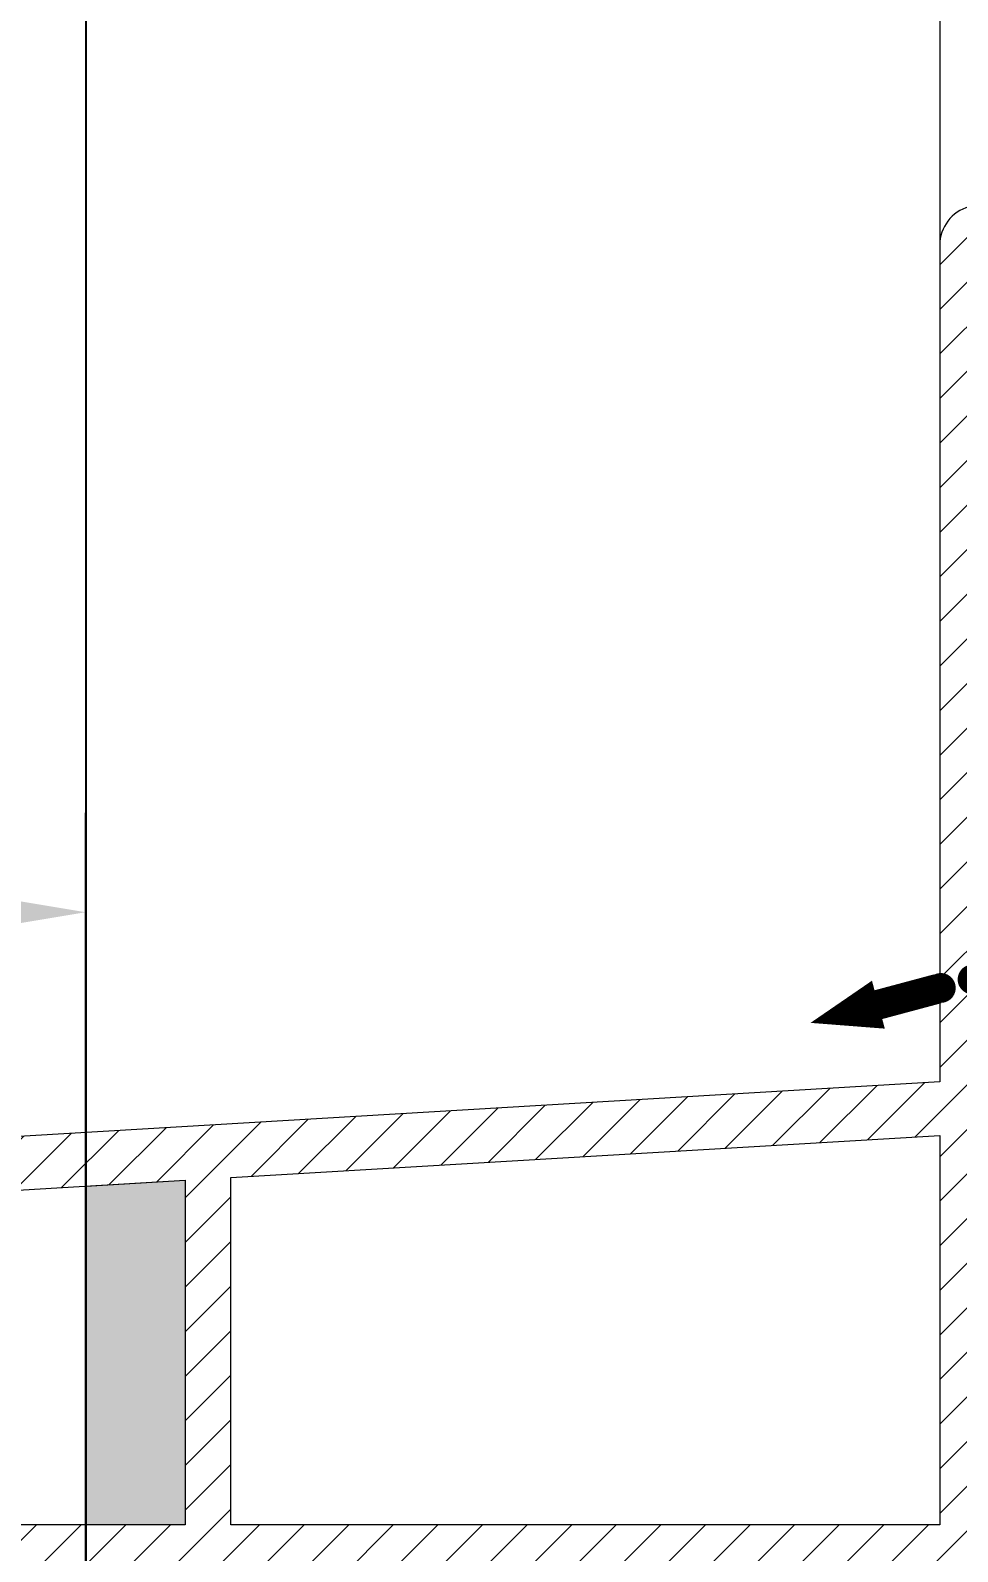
# Model space of a CAD drawing. Header units: millimetres. Extents: x -20000 to 230000, y -17405 to 25402.
# Drawn here: x 85014.7 to 85061.4, y -4609.9 to -4533.3 of the extents above; entities that cross this region are included whole.
import ezdxf

# ---------------------------------------------------------------- set-up
doc = ezdxf.new("R2010")
doc.units = ezdxf.units.MM
doc.header["$PDMODE"] = 35
doc.header["$PDSIZE"] = 0.5
doc.layers.get('0').update_dxf_attribs({"lineweight": 13})
doc.layers.get('Defpoints').update_dxf_attribs({"true_color": 0xc2a584})
doc.layers.add('0 - Invisible', color=43, linetype='Continuous', lineweight=0, plot=False)
for name, color, linetype, lineweight in [('1 - BETON', 251, 'Continuous', 25), ('1 - Cotation', 32, 'Continuous', 13), ('1 - PVC', 7, 'Continuous', 13), ('1 - Silicone', 40, 'Continuous', 13)]:
    doc.layers.add(name, color=color, linetype=linetype, lineweight=lineweight)
doc.styles.add('Texte Poralu', font='tahomabd.ttf')
doc.dimstyles.new('100 - 1000', dxfattribs={"dimtxt": 15, "dimasz": 15, "dimexe": 5, "dimexo": 2.5, "dimgap": 8, "dimtad": 1, "dimdec": 1, "dimtxsty": 'Texte Poralu', "dimcen": 10, "dimazin": 0, "dimtfac": 1, "dimtdec": 1, "dimtmove": 0, "dimatfit": 3, "dimfxl": 1, "dimarcsym": 0})
doc.dimstyles.new('30 - 1000', dxfattribs={"dimtxt": 10, "dimasz": 10, "dimexe": 5, "dimexo": 2.5, "dimgap": 5, "dimtad": 1, "dimdec": 1, "dimtxsty": 'Texte Poralu', "dimcen": 5, "dimazin": 0, "dimtfac": 1, "dimtdec": 1, "dimtmove": 0, "dimatfit": 3, "dimfxl": 1, "dimarcsym": 0})

# ---------------------------------------------------------------- blocks, each defined once
blk = doc.blocks.new('*U423')
at = {"const_width": 0.7499999999999998}
for points in [[(12.62664979158467, 3.290303273216153, -1), (13.28350388375839, 3.65230147985845, -1)], [(9.429196870743363, 2.433548345240172, -1), (10.08605096291708, 2.795546551882468, -1)], [(11.02792333119213, 2.861925809235695, -1), (11.68477742336585, 3.223924015877992, -1)], [(6.231743949958278, 1.576793417279256, -1), (6.88859804207577, 1.938791623906488, -1)], [(7.83047041035082, 2.005170881259714, -1), (8.487324502524537, 2.367169087902011, -1)]]:
    blk.add_lwpolyline(points, format="xyb", close=True, dxfattribs=at)
for points in [[(3.41783407702178, 0.9158058808015767, 1.5, 1.5, 0), (6.39284536598349, 1.712957753152357, 0, 0, 0)], [(0, 0, 0, 2.5, 0), (3.41783407702178, 0.9158058808015767, 2.5, 2.5, 0)]]:
    blk.add_lwpolyline(points, format="xyseb")
blk = doc.blocks.new('Rehau - DL178')
at = {"layer": '1 - PVC', "linetype": 'ByBlock'}
h = blk.add_hatch(dxfattribs=at)
h.set_pattern_fill('ANSI31', color=256, scale=0.5, style=0)
h.set_pattern_definition([(45, (178, 0), (-1.122532015133644, 1.122532015133644), [])])
h.paths.add_polyline_path([(121.7999999146963, 17.00058414602526, -0.4142991111666965), (119.8000000000029, 15), (118, 15), (3, 15), (3, 6.5), (3.766506847430719, 2.364487062906846, -0.04585421524098007), (3.799999999572024, 1.999958484385079, -0.4142074825651207), (1.80000000000291, 0), (0, 0), (1.455191522836685e-11, 32.0575640273164, -0.3969634610393625), (0.9407820716151036, 33.05580910592107), (118, 39.99999999999999), (118, 82.11598111863714, -0.3394542588634028), (119.4823619097879, 84.04783277120441), (130.5, 87), (132, 87), (132, 83.99474411166739, -0.3394542588643648), (131.8517638090125, 83.80155894643394), (130.7517638090212, 83.50681483471999, -0.4931454260308514), (130.5, 83.70000000001164), (130.5, 84.84096761187539), (127, 83.9031454383512), (127, 80.0968545616488), (130.5, 79.15903238812461), (130.5, 80.29999999998836, -0.4931454260311683), (130.7517638090212, 80.49318516528001), (131.851763809027, 80.19844105356606, -0.3394542588634323), (132, 80.00525588833261), (132, 77.5), (130.5, 77.5), (130.5, 62.22787593817338, 0.4374089726786848), (131.5784590957337, 61.23095860442845), (147.7210279193532, 62.50140632339753), (147.7218878971762, 62.50147400511195), (148, 62.22336190228818), (148.3256274349114, 62.5489893372287), (166.7624659905705, 63.99999999999999), (166.5, 67), (169, 67), (169, 61.5), (168.5, 61.5, 0.4142135623733614), (167.5, 60.5), (167.5, 60, 0.4142135623730951), (168.5, 59), (174.3000000000029, 59, 0.4142135623730951), (175.3000000000029, 60), (175.3000000000029, 64.29999999998836), (173, 64.29999999998836), (173, 67), (177, 67, -0.4142135623730951), (178, 66), (178, 25.90000000002328), (178, 3, -0.4142135623730951), (175, 0), (175, 15.40000000002328, -0.2360679774998377), (174.1999999999971, 17, -0.0458490148789121), (174.2334931525693, 17.36448706290685), (175, 21.5), (175, 23), (169.6999999999971, 23, 0.414213562373124), (168.6999999999971, 22), (168.6999999999971, 21.5, 0.4142135623730951), (169.6999999999971, 20.5), (170.1999999999971, 20.5), (170.1999999999971, 16, -0.4142135623730951), (169.6999999999971, 15.5), (161, 15.5), (161, 18.20000000001164), (166, 18.20000000001164), (166, 23.20000000001164), (148, 23.20000000001164), (134, 23.20000000001164), (134, 18.20000000001164), (139, 18.20000000001164), (139, 15.5), (131.8000000000029, 15.5, -0.4142135623730951), (131.3000000000029, 16), (131.3000000000029, 23), (121, 23), (121, 21.5), (121.7665068474307, 17.36448706290685, -0.0457758433759491)])
h.paths.add_polyline_path([(145.5, 59.61825869936728), (145.5, 56.90000000002328), (147, 56.90000000002328), (147, 59.73631125956308), (149, 59.89371467323507), (149, 56.90000000002328), (150.5, 56.90000000002328), (150.5, 60.01176723343088), (162, 60.91683686192845), (162, 56.90000000002328), (163.5, 56.90000000002328), (163.5, 61.03488942218245), (164.8000000000029, 61.13720164104598), (164.8560553819698, 61.1416132953018, 0.0605511267435118), (164.8084556077374, 60.25, 0.22796380476052), (166, 57.27236366062425), (166, 57.10172465076903), (166, 25.90000000002329), (130.1999999999971, 25.90000000002328), (130.1999999999971, 57.56843380007194), (130.1999999999971, 58.41412258491619), (133.6999999999971, 58.68957855878398)], flags=16)
h.paths.add_polyline_path([(128.1999999999971, 43), (120.6999999999971, 42.99999999999999), (120.6999999999971, 67), (128.1999999999971, 67)], flags=16)
h.paths.add_polyline_path([(128.1999999999971, 69), (120.6999999999971, 69), (120.6999999999971, 81.57885222707408), (124.6999999999971, 82.65064899681603), (124.6999999999971, 80.48051805567229, 0.339454258863445), (126.7753066737205, 77.77592574205482), (128.1999999999971, 77.39418031577952)], flags=16)
h.paths.add_polyline_path([(128.1999999999971, 41.00000000000001), (128.1999999999971, 25.70000000001164), (126.3000000000029, 25.70000000001164), (124, 25.70000000001164), (120, 25.70000000001165), (120, 37.413897450082, 0.3275382217185201), (120.6999999999971, 38.3678366515087), (120.6999999999971, 41)], flags=16)
h.paths.add_polyline_path([(168.3000000000029, 56.29999999998835), (168.6999999999971, 56.29999999998835), (168.6999999999971, 55.5, 0.5773502691896265), (170.1999999999971, 54.63397459621774), (170.1999999999971, 56.29999999998836), (171.8000000000029, 56.29999999998836), (171.8000000000029, 54.63397459621774, 0.5773502691896188), (173.3000000000029, 55.5), (173.3000000000029, 56.29999999998835), (175.3000000000029, 56.29999999998836), (175.3000000000029, 45), (168.3000000000029, 44.99999999999999)], flags=16)
h.paths.add_polyline_path([(168.3000000000029, 43), (175.3000000000029, 43), (175.3000000000029, 25.70000000001164), (168.3000000000029, 25.70000000001164)], flags=16)
h.paths.add_polyline_path([(118, 37.29525338229724), (118, 17.70000000001165), (115.3000000000029, 17.70000000001164), (82.30000000000291, 17.70000000001164), (82.30000000000292, 35.17745677212952)], flags=16)
h.paths.add_polyline_path([(80, 35.04101609415375), (80, 17.70000000001164), (62.30000000000292, 17.70000000001164), (62.30000000000292, 33.99101609416539)], flags=16)
h.paths.add_polyline_path([(60, 33.85457541618962), (60.00000000000001, 17.70000000001164), (42.30000000000291, 17.70000000001164), (42.3000000000029, 32.80457541620126)], flags=16)
h.paths.add_polyline_path([(40, 32.66813473822549), (40, 17.70000000001164), (22.30000000000291, 17.70000000001164), (22.30000000000291, 31.61813473823713)], flags=16)
h.paths.add_polyline_path([(20, 31.48169406026136), (20, 17.70000000001164), (2.700000000011641, 17.70000000001164), (2.700000000011641, 30.4554228738416)], flags=16)
blk.add_lwpolyline([(119.4823619097879, 84.04783277120441, 0.3394542588634029), (118, 82.11598111863714), (118, 40), (0.9407820716151036, 33.05580910592107, 0.3969634610393625)], format="xyb", dxfattribs=at)
for points in [[(118, 37.29525338229723), (118, 17.70000000001164), (115.3000000000029, 17.70000000001164), (82.30000000000291, 17.70000000001164), (82.30000000000291, 35.17745677212952), (118, 37.29525338229723)], [(80, 35.04101609415375), (80, 17.70000000001164), (62.30000000000291, 17.70000000001164), (62.30000000000291, 33.99101609416539), (80, 35.04101609415375)]]:
    blk.add_lwpolyline(points, close=True, dxfattribs=at)
blk = doc.blocks.new('*U359')
at = {"layer": '1 - Silicone'}
blk.add_hatch(color=256, dxfattribs=at).paths.add_polyline_path([(0, 5), (17.04440592465382, 5), (17.3410160941421, 0), (0, 0)])
at = {"layer": '0 - Invisible'}
for p, q in [((0, 0), (0, 5)), ((17.04440592465382, 5), (17.3410160941421, 0))]:
    blk.add_line(p, q, dxfattribs=at)
at = {"layer": '1 - BETON'}
blk.add_line((0, 5), (17.04440592465382, 5), dxfattribs=at)
at = {"layer": '1 - PVC'}
blk.add_line((17.3410160941421, 0), (0, 0), dxfattribs=at)
blk = doc.blocks.new('*U468')
for name, p in [('Rehau - DL178', (-75, -10.00000000001819)), ('*U423', (36.49492316232556, 32.96817378915036))]:
    blk.add_blockref(name, p)
at = {"rotation": 90}
blk.add_blockref('*U359', (5, 7.699999999993452), dxfattribs=at)
blk = doc.blocks.new('*D860')
at = {"layer": '1 - Cotation', "color": 0, "lineweight": -2, "transparency": 16777216}
for p, q in [((85020.00000000012, -3805.668358777183), (85367.49999999991, -3805.668358777183)), ((85362.49999999991, -3820.668358777183), (85362.49999999991, -4601.267790659957)), ((85120.00000000003, -4616.267790659957), (85367.49999999991, -4616.267790659957))]:
    blk.add_line(p, q, dxfattribs=at)
at = {"layer": '1 - Cotation', "color": 0, "transparency": 16777216}
for points in [[(85359.99999999991, -3820.668358777183), (85364.99999999991, -3820.668358777183), (85362.49999999991, -3805.668358777183)], [(85359.99999999991, -4601.267790659957), (85364.99999999991, -4601.267790659957), (85362.49999999991, -4616.267790659957)]]:
    blk.add_solid(points, dxfattribs=at)
at = {"layer": 'Defpoints', "color": 0, "transparency": 16777216}
for p in [(85017.50000000012, -3805.668358777183), (85117.50000000003, -4616.267790659957), (85362.49999999991, -4616.267790659957)]:
    blk.add_point(p, dxfattribs=at)
at = {"layer": '1 - Cotation', "color": 0, "transparency": 16777216, "insert": (85346.99999999991, -4210.968074718556), "char_height": 15, "attachment_point": 5, "rotation": 90, "style": 'Texte Poralu'}
blk.add_mtext('H', dxfattribs=at)
blk = doc.blocks.new('*D874')
at = {"layer": '1 - Cotation', "color": 0, "lineweight": -2, "transparency": 16777216}
for p, q in [((84967.49999999924, -4613.767790659957), (84967.49999999924, -4572.729391924746)), ((85017.49999999924, -4613.767790659957), (85017.49999999924, -4572.729391924746)), ((85007.49999999924, -4577.729391924746), (84977.49999999924, -4577.729391924746))]:
    blk.add_line(p, q, dxfattribs=at)
at = {"layer": '1 - Cotation', "color": 0, "transparency": 16777216}
for points in [[(84977.49999999924, -4576.062725258079), (84977.49999999924, -4579.396058591413), (84967.49999999924, -4577.729391924746)], [(85007.49999999924, -4576.062725258079), (85007.49999999924, -4579.396058591413), (85017.49999999924, -4577.729391924746)]]:
    blk.add_solid(points, dxfattribs=at)
at = {"layer": 'Defpoints', "color": 0, "transparency": 16777216}
for p in [(84967.49999999924, -4577.729391924746), (84967.49999999924, -4616.267790659957), (85017.49999999924, -4616.267790659957)]:
    blk.add_point(p, dxfattribs=at)
at = {"layer": '1 - Cotation', "color": 0, "transparency": 16777216, "insert": (84992.49999999924, -4567.524556464706), "char_height": 10, "attachment_point": 5, "style": 'Texte Poralu'}
blk.add_mtext('50', dxfattribs=at)
blk = doc.blocks.new('*D853')
at = {"layer": 'Defpoints', "color": 0, "lineweight": -2, "transparency": 16777216}
blk.add_line((85120.00000000012, -3615.668358777184), (85155.99227669595, -3615.668358777184), dxfattribs=at)
at = {"layer": 'Defpoints', "color": 0, "transparency": 16777216}
for p in [(85117.50000000012, -3615.668358777184), (85117.50000000017, -3615.668358777184), (80000, -6005.668358777197)]:
    blk.add_point(p, dxfattribs=at)
at = {"layer": 'Defpoints', "color": 0, "transparency": 16777216, "insert": (85139.24613834805, -3605.460165358782), "char_height": 10, "attachment_point": 5, "style": 'Texte Poralu'}
blk.add_mtext('2390', dxfattribs=at)
blk = doc.blocks.new('*D854')
at = {"layer": 'Defpoints', "color": 0, "lineweight": -2, "transparency": 16777216}
blk.add_line((85420.00000000012, -3505.6683587772), (85455.99227669589, -3505.6683587772), dxfattribs=at)
at = {"layer": 'Defpoints', "color": 0, "transparency": 16777216}
for p in [(85417.50000000012, -3505.6683587772), (85417.50000000012, -3505.6683587772), (80000, -6005.668358777197)]:
    blk.add_point(p, dxfattribs=at)
at = {"layer": 'Defpoints', "color": 0, "transparency": 16777216, "insert": (85439.246138348, -3495.463523317159), "char_height": 10, "attachment_point": 5, "style": 'Texte Poralu'}
blk.add_mtext('2500', dxfattribs=at)
blk = doc.blocks.new('*U847')
at = {"layer": '1 - PVC'}
blk.add_line((-51.0000000000005, 161.8840188813483), (-51, 15.11598111865169), dxfattribs=at)

msp = doc.modelspace()

# ---------------------------------------------------------------- linework, layer by layer
at = {"layer": '1 - BETON', "ltscale": 2}
msp.add_lwpolyline([(85017.50000000012, -3795.668358777183), (85017.49999999924, -4616.267790659957), (85017.49999999924, -4616.267790659957)], dxfattribs=at)

# ---------------------------------------------------------------- block references
for name, p in [('*U847', (85111.49999999924, -4559.267790659975)), ('*U468', (85017.49999999924, -4616.267790659957))]:
    msp.add_blockref(name, p)

# ---------------------------------------------------------------- dimensions: what is measured, and where the dimension line sits
at = {"layer": '1 - Cotation'}
dim = msp.add_linear_dim(base=(85362.49999999991, -4616.267790659957), p1=(85017.50000000012, -3805.668358777183), p2=(85117.50000000003, -4616.267790659957), angle=90, text='H', dimstyle='100 - 1000', dxfattribs=at)
dim.commit()
dim.dimension.update_dxf_attribs({"geometry": '*D860', "text_midpoint": (85346.99999999991, -4210.968074718556)})
dim = msp.add_linear_dim(base=(84967.49999999924, -4577.729391924746), p1=(85017.49999999924, -4616.267790659957), p2=(84967.49999999924, -4616.267790659957), dimstyle='30 - 1000', dxfattribs=at)
dim.commit()
dim.dimension.update_dxf_attribs({"geometry": '*D874', "text_midpoint": (84992.49999999924, -4567.524556464706)})
at = {"layer": 'Defpoints'}
for feature_location, offset, picture, middle in [((85417.50000000012, -3505.6683587772), (0, 0), '*D854', (85439.246138348, -3495.463523317159)), ((85117.50000000012, -3615.668358777184), (5.820766091346741e-11, 0), '*D853', (85139.24613834805, -3605.460165358782))]:
    dim = msp.add_ordinate_dim(feature_location=feature_location, offset=offset, dtype=0, origin=(80000, -6005.668358777197), dimstyle='30 - 1000', dxfattribs=at)
    dim.commit()
    dim.dimension.update_dxf_attribs({"geometry": picture, "text_midpoint": middle})

doc.saveas('drawing.dxf')
